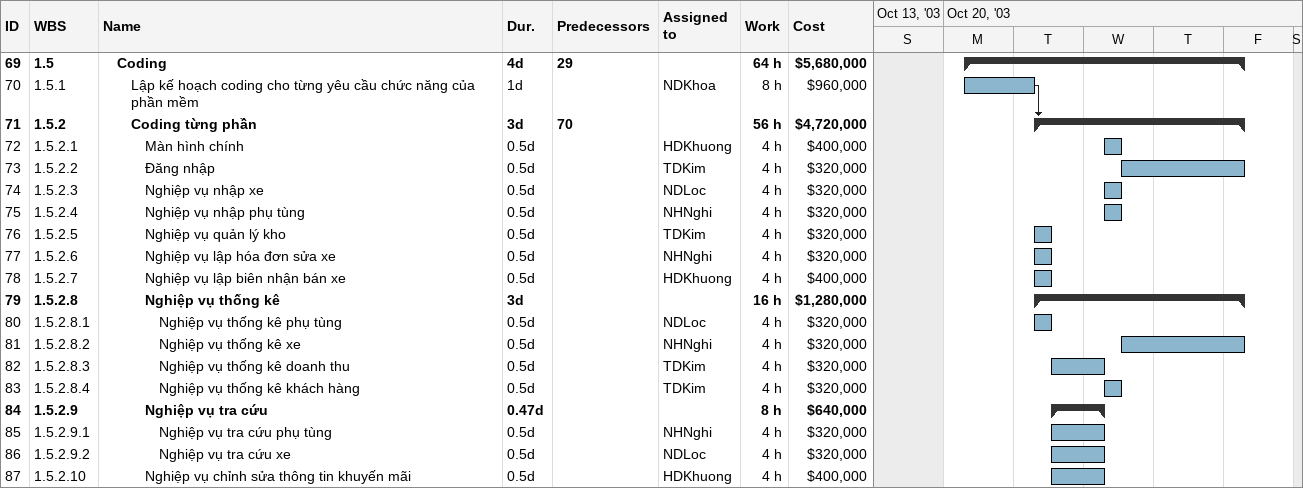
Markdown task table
| ID | WBS | Task | Duration | Start | Finish | Predecessors | Resources | Work (h) | Cost ($) |
|---|---|---|---|---|---|---|---|---|---|
| 69 | 1.5 | **Coding** | 4d | 2003-10-20 | 2003-10-24 | 29 |  | 64 | 5680000 |
| 70 | 1.5.1 | Lập kế hoạch coding cho từng yêu cầu chức năng của phần mềm | 1d | 2003-10-20 | 2003-10-21 |  | NDKhoa | 8 | 960000 |
| 71 | 1.5.2 | **Coding từng phần** | 3d | 2003-10-21 | 2003-10-24 | 70 |  | 56 | 4720000 |
| 72 | 1.5.2.1 | Màn hình chính | 0.5d | 2003-10-22 | 2003-10-22 |  | HDKhuong | 4 | 400000 |
| 73 | 1.5.2.2 | Đăng nhập | 0.5d | 2003-10-22 | 2003-10-24 |  | TDKim | 4 | 320000 |
| 74 | 1.5.2.3 | Nghiệp vụ nhập xe | 0.5d | 2003-10-22 | 2003-10-22 |  | NDLoc | 4 | 320000 |
| 75 | 1.5.2.4 | Nghiệp vụ nhập phụ tùng | 0.5d | 2003-10-22 | 2003-10-22 |  | NHNghi | 4 | 320000 |
| 76 | 1.5.2.5 | Nghiệp vụ quản lý kho | 0.5d | 2003-10-21 | 2003-10-21 |  | TDKim | 4 | 320000 |
| 77 | 1.5.2.6 | Nghiệp vụ lập hóa đơn sửa xe | 0.5d | 2003-10-21 | 2003-10-21 |  | NHNghi | 4 | 320000 |
| 78 | 1.5.2.7 | Nghiệp vụ lập biên nhận bán xe | 0.5d | 2003-10-21 | 2003-10-21 |  | HDKhuong | 4 | 400000 |
| 79 | 1.5.2.8 | **Nghiệp vụ thống kê** | 3d | 2003-10-21 | 2003-10-24 |  |  | 16 | 1280000 |
| 80 | 1.5.2.8.1 | Nghiệp vụ thống kê phụ tùng | 0.5d | 2003-10-21 | 2003-10-21 |  | NDLoc | 4 | 320000 |
| 81 | 1.5.2.8.2 | Nghiệp vụ thống kê xe | 0.5d | 2003-10-22 | 2003-10-24 |  | NHNghi | 4 | 320000 |
| 82 | 1.5.2.8.3 | Nghiệp vụ thống kê doanh thu | 0.5d | 2003-10-21 | 2003-10-22 |  | TDKim | 4 | 320000 |
| 83 | 1.5.2.8.4 | Nghiệp vụ thống kê khách hàng | 0.5d | 2003-10-22 | 2003-10-22 |  | TDKim | 4 | 320000 |
| 84 | 1.5.2.9 | **Nghiệp vụ tra cứu** | 0.47d | 2003-10-21 | 2003-10-22 |  |  | 8 | 640000 |
| 85 | 1.5.2.9.1 | Nghiệp vụ tra cứu phụ tùng | 0.5d | 2003-10-21 | 2003-10-22 |  | NHNghi | 4 | 320000 |
| 86 | 1.5.2.9.2 | Nghiệp vụ tra cứu xe | 0.5d | 2003-10-21 | 2003-10-22 |  | NDLoc | 4 | 320000 |
| 87 | 1.5.2.10 | Nghiệp vụ chỉnh sửa thông tin khuyến mãi | 0.5d | 2003-10-21 | 2003-10-22 |  | HDKhuong | 4 | 400000 |
